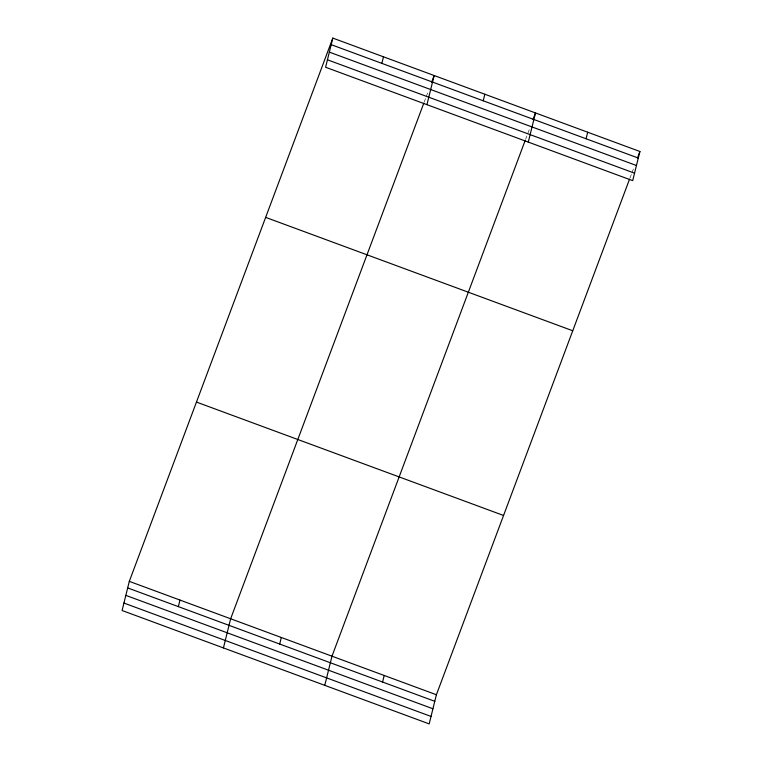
<?xml version="1.0" encoding="UTF-8"?>
<svg xmlns="http://www.w3.org/2000/svg" width="762" height="762" viewBox="0 0 762 762"><rect width="100%" height="100%" fill="white"/><g stroke="black" fill="none" stroke-linecap="round" stroke-linejoin="round"><path stroke-width="0.57" stroke-dasharray="3.81 2.86" d="M424.205 102.079L425.863 97.65M426.282 96.545L428.349 91.011M525.551 139.494L529.695 128.435M629.964 178.051L631.622 173.622M632.031 172.517L634.108 166.983"/><path stroke-width="1.14" d="M332.813 38.1L325.603 67.256L632.698 180.642L639.909 151.495L332.813 38.1L129.302 581.358L122.091 610.505L429.187 723.9L436.397 694.744L629.545 179.156M178.346 606.628L179.975 600.065M223.428 647.929L230.648 618.773L423.796 103.184M381.867 63.37L383.486 56.807M279.692 644.052L281.311 637.489M426.939 104.67L434.159 75.524L431.673 82.163M324.774 685.343L331.984 656.196L525.132 140.608M483.203 100.794L484.832 94.231M382.572 682.038L384.191 675.475M528.285 142.094L535.496 112.938L533.009 119.577M586.083 138.779L587.702 132.217M637.423 158.134L639.909 151.495M331.194 44.663L638.289 158.048M329.346 52.121L636.441 165.506M327.45 59.798L634.546 173.184M265.652 217.38L572.748 330.765M196.463 402.079L503.558 515.474M129.302 581.358L436.397 694.744M127.683 587.921L434.778 701.307M125.835 595.37L432.93 708.765M123.93 603.056L431.025 716.442"/></g></svg>
